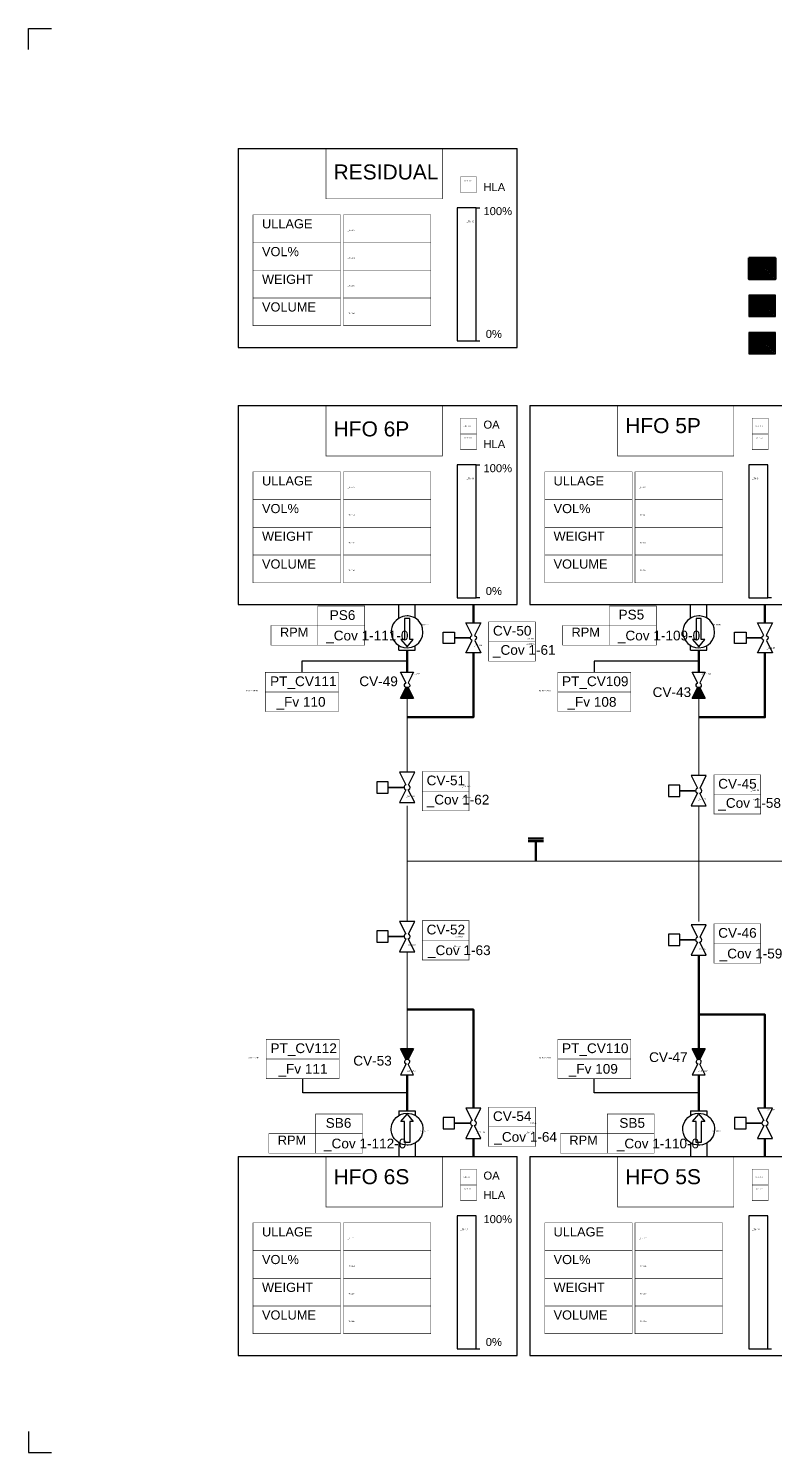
# Model space of a CAD drawing. Header units: millimetres. Extents: x 3560 to 26675, y 33959 to 46412.
# Drawn here: x 3560 to 10090, y 33959 to 46412 of the extents above; entities that cross this region are included whole.
import ezdxf
from ezdxf.enums import TextEntityAlignment as Align

# ---------------------------------------------------------------- set-up
doc = ezdxf.new("R2010")
doc.units = ezdxf.units.MM
for name, color, linetype in [('Ballast', 80, 'Continuous'), ('Bar graph', 200, 'Continuous'), ('Control valve', 11, 'Continuous'), ('Free values', 80, 'Continuous'), ('Graph', 100, 'Continuous'), ('level alarm', 255, 'Continuous'), ('LSHFO lines', 50, 'Continuous'), ('MDO lines', 200, 'Continuous'), ('Object fields', 21, 'Continuous'), ('Objects not controlled', 40, 'Continuous'), ('Pump text', 90, 'Continuous'), ('Pumps', 130, 'Continuous'), ('TEKST', 7, 'Continuous')]:
    doc.layers.add(name, color=color, linetype=linetype)
doc.layers.add('HFO lines', color=13, linetype='Continuous', lineweight=100)
for name, color, linetype, lineweight, plot in [('High Level Alarm', 30, 'Continuous', 25, False), ('Overfill Alarm', 1, 'Continuous', 25, False), ('Pressure transmitters', 30, 'Continuous', 25, False)]:
    doc.layers.add(name, color=color, linetype=linetype, lineweight=lineweight, plot=plot)
doc.styles.add('Arial', font='arial.ttf', dxfattribs={"height": 50})
doc.styles.get("Standard").update_dxf_attribs({"font": 'ARIAL.TTF'})

msp = doc.modelspace()

# ---------------------------------------------------------------- hatches: boundary and pattern name
at = {"layer": 'LSHFO lines'}
h = msp.add_hatch(dxfattribs=at)
h.set_pattern_fill('ANSI31', color=256, scale=3)
h.paths.add_polyline_path([(10089, 44080), (9858, 44080), (9858, 43893), (10089, 43893)])
at = {"layer": 'MDO lines'}
h = msp.add_hatch(dxfattribs=at)
h.set_pattern_fill('ANSI31', color=256, scale=3)
h.paths.add_polyline_path([(10089, 43753), (9858, 43753), (9858, 43566), (10089, 43566)])
at = {"layer": 'Objects not controlled'}
h = msp.add_hatch(dxfattribs=at)
h.set_pattern_fill('ANSI31', color=256, scale=3)
h.paths.add_polyline_path([(10089, 44406), (9858, 44406), (9858, 44219), (10089, 44219)])
h = msp.add_hatch(dxfattribs=at)
h.set_pattern_fill('ANSI31', color=256, scale=36.0525, angle=-270)
h.set_pattern_definition([(135, (3633.9034, 32772.909), (-3.186621, -3.186621), [])])
h.paths.add_polyline_path([(6926, 40557), (6879, 40649), (6859, 40649), (6813, 40557)])
h = msp.add_hatch(dxfattribs=at)
h.set_pattern_fill('ANSI31', color=256, scale=36.0525, angle=-270)
h.set_pattern_definition([(135, (6185.2752, 32772.984), (-3.186621, -3.186621), [])])
h.paths.add_polyline_path([(9475, 40557), (9429, 40649), (9409, 40649), (9362, 40557)])
h = msp.add_hatch(dxfattribs=at)
h.set_pattern_fill('ANSI31', color=256, scale=36.0525, angle=-270)
h.set_pattern_definition([(135, (3635.847, 26129.4732), (-3.1866209, -3.1866209), [])])
h.paths.add_polyline_path([(6813, 37488), (6859, 37395), (6879, 37395), (6926, 37488)])
h = msp.add_hatch(dxfattribs=at)
h.set_pattern_fill('ANSI31', color=256, scale=36.0525, angle=-270)
h.set_pattern_definition([(135, (6185.2752, 26129.4732), (-3.1866209, -3.1866209), [])])
h.paths.add_polyline_path([(9362, 37488), (9409, 37395), (9429, 37395), (9475, 37488)])

# ---------------------------------------------------------------- linework, layer by layer
at = {"layer": 'Bar graph'}
for points in [[(7474, 44843), (7505, 44843)], [(7473, 43682), (7505, 43682)], [(7474, 42595), (7505, 42595)], [(7473, 41435), (7505, 41435)], [(10023, 41435), (10054, 41435)], [(7473, 34867), (7505, 34867)], [(10023, 34867), (10054, 34867)]]:
    msp.add_lwpolyline(points, dxfattribs=at)
at = {"layer": 'Control valve'}
for points in [[(7515, 40951), (7383, 40951), (7437, 41060), (7430, 41066), (7427, 41070), (7424, 41076), (7423, 41084), (7283, 41084), (7283, 41034), (7184, 41034), (7184, 41134), (7283, 41134), (7283, 41084), (7423, 41084), (7427, 41098), (7438, 41104), (7383, 41216), (7515, 41216), (7459, 41104), (7473, 41096), (7476, 41084), (7471, 41069), (7466, 41065), (7461, 41060)], [(10065, 40951), (9932, 40951), (9987, 41060), (9979, 41066), (9976, 41070), (9974, 41076), (9972, 41084), (9833, 41084), (9833, 41034), (9733, 41034), (9733, 41134), (9833, 41134), (9833, 41084), (9972, 41084), (9976, 41098), (9987, 41104), (9932, 41216), (10065, 41216), (10009, 41104), (10022, 41096), (10025, 41084), (10021, 41069), (10015, 41065), (10010, 41060)], [(6936, 39908), (6803, 39908), (6857, 39799), (6850, 39793), (6847, 39789), (6844, 39783), (6843, 39775), (6704, 39775), (6704, 39825), (6604, 39825), (6604, 39725), (6704, 39725), (6704, 39775), (6843, 39775), (6847, 39761), (6858, 39755), (6803, 39643), (6936, 39643), (6879, 39755), (6893, 39763), (6896, 39775), (6891, 39790), (6886, 39794), (6881, 39799)], [(9485, 39879), (9352, 39879), (9407, 39770), (9399, 39764), (9396, 39760), (9394, 39754), (9392, 39746), (9253, 39746), (9253, 39796), (9154, 39796), (9154, 39697), (9253, 39697), (9253, 39746), (9392, 39746), (9396, 39732), (9407, 39727), (9352, 39614), (9485, 39614), (9429, 39726), (9442, 39734), (9445, 39746), (9441, 39761), (9436, 39765), (9431, 39770)], [(6936, 38603), (6803, 38603), (6857, 38494), (6850, 38489), (6847, 38485), (6844, 38479), (6843, 38471), (6704, 38471), (6704, 38520), (6604, 38520), (6604, 38421), (6704, 38421), (6704, 38471), (6843, 38471), (6847, 38456), (6858, 38451), (6803, 38338), (6936, 38338), (6879, 38450), (6893, 38459), (6896, 38471), (6891, 38485), (6886, 38490), (6881, 38494)], [(9485, 38574), (9352, 38574), (9407, 38466), (9399, 38460), (9396, 38456), (9394, 38450), (9392, 38442), (9253, 38442), (9253, 38492), (9154, 38492), (9154, 38392), (9253, 38392), (9253, 38442), (9392, 38442), (9396, 38428), (9407, 38422), (9352, 38309), (9485, 38309), (9429, 38422), (9442, 38430), (9445, 38442), (9441, 38456), (9436, 38461), (9431, 38466)], [(7515, 36971), (7383, 36971), (7437, 36862), (7430, 36857), (7427, 36853), (7424, 36847), (7423, 36839), (7283, 36839), (7283, 36888), (7184, 36888), (7184, 36789), (7283, 36789), (7283, 36839), (7423, 36839), (7427, 36825), (7438, 36819), (7383, 36706), (7515, 36706), (7459, 36819), (7473, 36827), (7476, 36839), (7471, 36853), (7466, 36858), (7461, 36862)], [(10065, 36971), (9932, 36971), (9987, 36862), (9979, 36857), (9976, 36853), (9974, 36847), (9972, 36839), (9833, 36839), (9833, 36888), (9733, 36888), (9733, 36789), (9833, 36789), (9833, 36839), (9972, 36839), (9976, 36825), (9987, 36819), (9932, 36706), (10065, 36706), (10009, 36819), (10022, 36827), (10025, 36839), (10021, 36853), (10015, 36858), (10010, 36862)]]:
    msp.add_lwpolyline(points, close=True, dxfattribs=at)
at = {"layer": 'Defpoints'}
for points in [[(3560, 46228), (3560, 46412), (3760, 46412)], [(3560, 34143), (3560, 33959), (3760, 33959)]]:
    msp.add_lwpolyline(points, dxfattribs=at)
at = {"layer": 'Graph'}
for points in [[(7308, 43682), (7473, 43682), (7473, 44843), (7308, 44843)], [(7308, 41434), (7473, 41434), (7473, 42595), (7308, 42595)], [(9858, 41434), (10023, 41434), (10023, 42595), (9858, 42595)], [(7308, 34867), (7473, 34867), (7473, 36028), (7308, 36028)], [(9858, 34867), (10023, 34867), (10023, 36028), (9858, 36028)]]:
    msp.add_lwpolyline(points, close=True, dxfattribs=at)
at = {"layer": 'HFO lines'}
msp.add_lwpolyline([(9858, 44406), (9858, 44219), (10089, 44219), (10089, 44406), (9858, 44406)], close=True, dxfattribs=at)
for points in [[(7449, 41216), (7449, 41374)], [(9998, 41216), (9998, 41374)], [(6869, 40784), (6869, 40975)], [(9419, 40782), (9419, 40975)], [(6869, 40389), (7449, 40389), (7449, 40951)], [(9419, 40389), (9998, 40389), (9998, 40951)], [(7929, 39328), (8063, 39328)], [(7929, 39306), (8063, 39306)], [(7996, 39131), (7996, 39306)], [(9419, 37488), (9419, 38309)], [(6869, 37833), (7449, 37833), (7449, 36971)], [(9998, 36971), (9998, 37789), (9419, 37789)], [(6869, 37263), (6869, 36947)], [(9419, 37263), (9419, 36947)], [(7449, 36706), (7449, 36549)], [(9998, 36706), (9998, 36549)]]:
    msp.add_lwpolyline(points, dxfattribs=at)
at = {"layer": 'HFO lines', "linetype": 'Continuous', "lineweight": 20}
for points in [[(6869, 40350), (6869, 40557), (6869, 40557)], [(9419, 39879), (9419, 40557), (9419, 40557)], [(6869, 39908), (6869, 40350)], [(6869, 39614), (6869, 38603)], [(9419, 38603), (9419, 39614)], [(14218, 39131), (6869, 39131)], [(6869, 38338), (6869, 37488), (6869, 37488)]]:
    msp.add_lwpolyline(points, dxfattribs=at)
at = {"layer": 'High Level Alarm', "const_width": 3.5}
for points in [[(7477, 45114), (7337, 45114), (7337, 44977), (7477, 44977), (7477, 45114)], [(7477, 42866), (7337, 42866), (7337, 42729), (7477, 42729), (7477, 42866)], [(10026, 42866), (9887, 42866), (9887, 42729), (10026, 42729), (10026, 42866)], [(7477, 36299), (7337, 36299), (7337, 36162), (7477, 36162), (7477, 36299)], [(10026, 36299), (9887, 36299), (9887, 36162), (10026, 36162), (10026, 36299)]]:
    msp.add_lwpolyline(points, close=True, dxfattribs=at)
at = {"layer": 'LSHFO lines'}
msp.add_lwpolyline([(9858, 44080), (9858, 43893), (10089, 43893), (10089, 44080), (9858, 44080)], close=True, dxfattribs=at)
at = {"layer": 'MDO lines'}
msp.add_lwpolyline([(9858, 43753), (9858, 43566), (10089, 43566), (10089, 43753), (9858, 43753)], close=True, dxfattribs=at)
at = {"layer": 'Object fields'}
for points in [[(5392, 45363), (5392, 43622), (7831, 43622), (7831, 45363)], [(5392, 45363), (7831, 45363)], [(5392, 43116), (5392, 41374), (7831, 41374), (7831, 43116)], [(5392, 43116), (7831, 43116)], [(7942, 43116), (7942, 41374), (10381, 41374), (10381, 43116)], [(7942, 43116), (10381, 43116)], [(5392, 36549), (5392, 34807), (7831, 34807), (7831, 36549)], [(5392, 36549), (7831, 36549)], [(7942, 36549), (7942, 34807), (10381, 34807), (10381, 36549)], [(7942, 36549), (10381, 36549)]]:
    msp.add_lwpolyline(points, dxfattribs=at)
at = {"layer": 'Object fields', "const_width": 4.38}
for points in [[(7177, 45363), (6161, 45363), (6161, 44922), (7177, 44922), (7177, 45363)], [(6288, 44782), (5523, 44782), (5523, 44540), (6288, 44540), (6288, 44782)], [(7077, 44782), (6313, 44782), (6313, 44540), (7077, 44540), (7077, 44782)], [(6288, 44540), (5523, 44540), (5523, 44298), (6288, 44298), (6288, 44540)], [(7077, 44540), (6313, 44540), (6313, 44298), (7077, 44298), (7077, 44540)], [(6288, 44298), (5523, 44298), (5523, 44055), (6288, 44055), (6288, 44298)], [(7077, 44298), (6313, 44298), (6313, 44055), (7077, 44055), (7077, 44298)], [(6288, 44055), (5523, 44055), (5523, 43813), (6288, 43813), (6288, 44055)], [(7077, 44055), (6313, 44055), (6313, 43813), (7077, 43813), (7077, 44055)], [(7177, 43116), (6161, 43116), (6161, 42674), (7177, 42674), (7177, 43116)], [(9726, 43116), (8711, 43116), (8711, 42674), (9726, 42674), (9726, 43116)], [(6288, 42535), (5523, 42535), (5523, 42292), (6288, 42292), (6288, 42535)], [(7077, 42535), (6313, 42535), (6313, 42292), (7077, 42292), (7077, 42535)], [(8837, 42535), (8073, 42535), (8073, 42292), (8837, 42292), (8837, 42535)], [(9627, 42535), (8862, 42535), (8862, 42292), (9627, 42292), (9627, 42535)], [(6288, 42292), (5523, 42292), (5523, 42050), (6288, 42050), (6288, 42292)], [(7077, 42292), (6313, 42292), (6313, 42050), (7077, 42050), (7077, 42292)], [(8837, 42292), (8073, 42292), (8073, 42050), (8837, 42050), (8837, 42292)], [(9627, 42292), (8862, 42292), (8862, 42050), (9627, 42050), (9627, 42292)], [(6288, 42050), (5523, 42050), (5523, 41808), (6288, 41808), (6288, 42050)], [(7077, 42050), (6313, 42050), (6313, 41808), (7077, 41808), (7077, 42050)], [(8837, 42050), (8073, 42050), (8073, 41808), (8837, 41808), (8837, 42050)], [(9627, 42050), (8862, 42050), (8862, 41808), (9627, 41808), (9627, 42050)], [(6288, 41808), (5523, 41808), (5523, 41565), (6288, 41565), (6288, 41808)], [(7077, 41808), (6313, 41808), (6313, 41565), (7077, 41565), (7077, 41808)], [(8837, 41808), (8073, 41808), (8073, 41565), (8837, 41565), (8837, 41808)], [(9627, 41808), (8862, 41808), (8862, 41565), (9627, 41565), (9627, 41808)], [(6499, 41362), (6089, 41362), (6089, 41191), (6499, 41191), (6499, 41362)], [(9048, 41362), (8639, 41362), (8639, 41191), (9048, 41191), (9048, 41362)], [(7991, 41224), (7582, 41224), (7582, 41052), (7991, 41052), (7991, 41224)], [(6089, 41191), (5680, 41191), (5680, 41019), (6089, 41019), (6089, 41191)], [(6499, 41191), (6089, 41191), (6089, 41019), (6499, 41019), (6499, 41191)], [(8639, 41191), (8230, 41191), (8230, 41019), (8639, 41019), (8639, 41191)], [(9048, 41191), (8639, 41191), (8639, 41019), (9048, 41019), (9048, 41191)], [(7991, 41052), (7582, 41052), (7582, 40880), (7991, 40880), (7991, 41052)], [(6270, 40782), (5630, 40782), (5630, 40610), (6270, 40610), (6270, 40782)], [(8826, 40782), (8187, 40782), (8187, 40610), (8826, 40610), (8826, 40782)], [(6270, 40610), (5630, 40610), (5630, 40439), (6270, 40439), (6270, 40610)], [(8826, 40610), (8187, 40610), (8187, 40439), (8826, 40439), (8826, 40610)], [(7411, 39915), (7002, 39915), (7002, 39743), (7411, 39743), (7411, 39915)], [(9961, 39886), (9552, 39886), (9552, 39714), (9961, 39714), (9961, 39886)], [(7411, 39743), (7002, 39743), (7002, 39571), (7411, 39571), (7411, 39743)], [(9961, 39714), (9552, 39714), (9552, 39543), (9961, 39543), (9961, 39714)], [(7411, 38610), (7002, 38610), (7002, 38439), (7411, 38439), (7411, 38610)], [(9961, 38582), (9552, 38582), (9552, 38410), (9961, 38410), (9961, 38582)], [(7411, 38439), (7002, 38439), (7002, 38267), (7411, 38267), (7411, 38439)], [(9961, 38410), (9552, 38410), (9552, 38238), (9961, 38238), (9961, 38410)], [(6276, 37573), (5637, 37573), (5637, 37401), (6276, 37401), (6276, 37573)], [(8826, 37573), (8187, 37573), (8187, 37401), (8826, 37401), (8826, 37573)], [(6276, 37401), (5637, 37401), (5637, 37229), (6276, 37229), (6276, 37401)], [(8826, 37401), (8187, 37401), (8187, 37229), (8826, 37229), (8826, 37401)], [(6480, 36920), (6070, 36920), (6070, 36748), (6480, 36748), (6480, 36920)], [(7991, 36979), (7582, 36979), (7582, 36807), (7991, 36807), (7991, 36979)], [(9029, 36920), (8620, 36920), (8620, 36748), (9029, 36748), (9029, 36920)], [(6070, 36748), (5661, 36748), (5661, 36577), (6070, 36577), (6070, 36748)], [(6480, 36748), (6070, 36748), (6070, 36577), (6480, 36577), (6480, 36748)], [(7991, 36807), (7582, 36807), (7582, 36635), (7991, 36635), (7991, 36807)], [(8620, 36748), (8211, 36748), (8211, 36577), (8620, 36577), (8620, 36748)], [(9029, 36748), (8620, 36748), (8620, 36577), (9029, 36577), (9029, 36748)], [(7177, 36549), (6161, 36549), (6161, 36107), (7177, 36107), (7177, 36549)], [(9726, 36549), (8711, 36549), (8711, 36107), (9726, 36107), (9726, 36549)], [(6288, 35968), (5523, 35968), (5523, 35725), (6288, 35725), (6288, 35968)], [(7077, 35968), (6313, 35968), (6313, 35725), (7077, 35725), (7077, 35968)], [(8837, 35968), (8073, 35968), (8073, 35725), (8837, 35725), (8837, 35968)], [(9627, 35968), (8862, 35968), (8862, 35725), (9627, 35725), (9627, 35968)], [(6288, 35725), (5523, 35725), (5523, 35483), (6288, 35483), (6288, 35725)], [(7077, 35725), (6313, 35725), (6313, 35483), (7077, 35483), (7077, 35725)], [(8837, 35725), (8073, 35725), (8073, 35483), (8837, 35483), (8837, 35725)], [(9627, 35725), (8862, 35725), (8862, 35483), (9627, 35483), (9627, 35725)], [(6288, 35483), (5523, 35483), (5523, 35241), (6288, 35241), (6288, 35483)], [(7077, 35483), (6313, 35483), (6313, 35241), (7077, 35241), (7077, 35483)], [(8837, 35483), (8073, 35483), (8073, 35241), (8837, 35241), (8837, 35483)], [(9627, 35483), (8862, 35483), (8862, 35241), (9627, 35241), (9627, 35483)], [(6288, 35241), (5523, 35241), (5523, 34998), (6288, 34998), (6288, 35241)], [(7077, 35241), (6313, 35241), (6313, 34998), (7077, 34998), (7077, 35241)], [(8837, 35241), (8073, 35241), (8073, 34998), (8837, 34998), (8837, 35241)], [(9627, 35241), (8862, 35241), (8862, 34998), (9627, 34998), (9627, 35241)]]:
    msp.add_lwpolyline(points, dxfattribs=at)
at = {"layer": 'Objects not controlled'}
for points in [[(6926, 40557), (6813, 40557), (6859, 40649), (6853, 40655), (6847, 40665), (6847, 40675), (6852, 40684), (6860, 40688), (6813, 40782), (6926, 40782), (6879, 40690), (6882, 40687), (6888, 40681), (6892, 40670), (6892, 40660), (6884, 40653), (6879, 40649), (6885, 40638), (6894, 40621), (6902, 40603), (6926, 40557)], [(9475, 40557), (9362, 40557), (9409, 40649), (9402, 40655), (9397, 40665), (9397, 40675), (9401, 40684), (9410, 40688), (9362, 40782), (9475, 40782), (9429, 40690), (9432, 40687), (9437, 40681), (9441, 40670), (9441, 40660), (9433, 40653), (9429, 40649), (9434, 40638), (9443, 40621), (9452, 40603), (9475, 40557)], [(6879, 40649), (6859, 40649), (6813, 40557), (6926, 40557), (6879, 40649)], [(9429, 40649), (9409, 40649), (9362, 40557), (9475, 40557), (9429, 40649)], [(6926, 37488), (6813, 37488), (6859, 37395), (6853, 37389), (6847, 37380), (6847, 37370), (6852, 37361), (6860, 37357), (6813, 37263), (6926, 37263), (6879, 37355), (6882, 37357), (6888, 37364), (6892, 37375), (6892, 37384), (6884, 37391), (6879, 37395), (6885, 37407), (6894, 37424), (6902, 37441), (6926, 37488)], [(6879, 37395), (6859, 37395), (6813, 37488), (6926, 37488), (6879, 37395)], [(9475, 37488), (9362, 37488), (9409, 37395), (9402, 37389), (9397, 37380), (9397, 37370), (9401, 37361), (9410, 37357), (9362, 37263), (9475, 37263), (9429, 37355), (9432, 37357), (9437, 37364), (9441, 37375), (9441, 37384), (9433, 37391), (9429, 37395), (9434, 37407), (9443, 37424), (9452, 37441), (9475, 37488)], [(9429, 37395), (9409, 37395), (9362, 37488), (9475, 37488), (9429, 37395)]]:
    msp.add_lwpolyline(points, close=True, dxfattribs=at)
at = {"layer": 'Overfill Alarm', "const_width": 3.5}
for points in [[(7477, 43004), (7337, 43004), (7337, 42867), (7477, 42867), (7477, 43004)], [(10026, 43004), (9887, 43004), (9887, 42867), (10026, 42867), (10026, 43004)], [(7477, 36437), (7337, 36437), (7337, 36300), (7477, 36300), (7477, 36437)], [(10026, 36437), (9887, 36437), (9887, 36300), (10026, 36300), (10026, 36437)]]:
    msp.add_lwpolyline(points, close=True, dxfattribs=at)
at = {"layer": 'Pressure transmitters'}
for points in [[(6869, 40880), (5950, 40880), (5950, 40782)], [(9419, 40880), (8506, 40880), (8506, 40782)], [(6869, 37105), (5957, 37105), (5957, 37229)], [(9419, 37105), (8506, 37105), (8506, 37229)]]:
    msp.add_lwpolyline(points, dxfattribs=at)
at = {"layer": 'Pumps'}
for points in [[(6598, 41374), (6741, 41374)], [(6798, 41255), (6798, 41374)], [(6798, 41374), (6941, 41374)], [(6941, 41256), (6941, 41374)], [(9147, 41374), (9290, 41374)], [(9347, 41255), (9347, 41374)], [(9347, 41374), (9490, 41374)], [(9490, 41256), (9490, 41374)], [(6847, 41253), (6847, 41068), (6815, 41068), (6869, 41005), (6924, 41068), (6892, 41068), (6892, 41253), (6847, 41253)], [(9396, 41253), (9396, 41068), (9364, 41068), (9419, 41005), (9473, 41068), (9441, 41068), (9441, 41253), (9396, 41253)], [(6798, 40975), (6798, 41017)], [(6798, 40975), (6941, 40975)], [(6941, 40975), (6941, 41017)], [(9347, 40975), (9347, 41017)], [(9347, 40975), (9490, 40975)], [(9490, 40975), (9490, 41017)], [(6798, 36947), (6798, 36906)], [(6798, 36947), (6941, 36947)], [(6847, 36670), (6847, 36855), (6815, 36855), (6869, 36918), (6924, 36855), (6892, 36855), (6892, 36670), (6847, 36670)], [(6941, 36947), (6941, 36906)], [(9347, 36947), (9347, 36906)], [(9347, 36947), (9490, 36947)], [(9396, 36670), (9396, 36855), (9364, 36855), (9419, 36918), (9473, 36855), (9441, 36855), (9441, 36670), (9396, 36670)], [(9490, 36947), (9490, 36906)], [(6798, 36668), (6798, 36549)], [(6941, 36667), (6941, 36549)], [(9347, 36668), (9347, 36549)], [(9490, 36667), (9490, 36549)], [(6598, 36549), (6741, 36549)], [(9147, 36549), (9290, 36549)]]:
    msp.add_lwpolyline(points, dxfattribs=at)
for points in [[(6869, 41275), (6850, 41274), (6831, 41270), (6811, 41262), (6791, 41251), (6773, 41236), (6758, 41220), (6749, 41206), (6742, 41192), (6736, 41175), (6733, 41163), (6730, 41146), (6730, 41136), (6732, 41113), (6736, 41095), (6747, 41069), (6759, 41051), (6774, 41035), (6794, 41019), (6812, 41009), (6841, 41000), (6869, 40997), (6908, 41002), (6932, 41012), (6951, 41023), (6971, 41041), (6985, 41058), (6996, 41079), (7004, 41099), (7008, 41127), (7005, 41167), (6995, 41197), (6966, 41237), (6942, 41255), (6924, 41264), (6902, 41271), (6880, 41275), (6869, 41275)], [(9419, 41275), (9400, 41274), (9380, 41270), (9360, 41262), (9340, 41251), (9322, 41236), (9308, 41220), (9298, 41206), (9291, 41192), (9285, 41175), (9282, 41163), (9280, 41146), (9279, 41136), (9281, 41113), (9286, 41095), (9297, 41069), (9308, 41051), (9323, 41035), (9344, 41019), (9362, 41009), (9391, 41000), (9419, 40997), (9458, 41002), (9482, 41012), (9500, 41023), (9521, 41041), (9534, 41058), (9546, 41079), (9553, 41099), (9558, 41127), (9554, 41167), (9544, 41197), (9515, 41237), (9492, 41255), (9474, 41264), (9452, 41271), (9429, 41275), (9419, 41275)], [(6869, 36647), (6850, 36649), (6831, 36653), (6811, 36660), (6791, 36672), (6773, 36687), (6758, 36703), (6749, 36717), (6742, 36731), (6736, 36748), (6733, 36760), (6730, 36777), (6730, 36787), (6732, 36810), (6736, 36828), (6747, 36854), (6759, 36871), (6774, 36888), (6794, 36904), (6812, 36914), (6841, 36923), (6869, 36926), (6908, 36920), (6932, 36911), (6951, 36900), (6971, 36882), (6985, 36864), (6996, 36844), (7004, 36824), (7008, 36796), (7005, 36756), (6995, 36726), (6966, 36686), (6942, 36668), (6924, 36659), (6902, 36651), (6880, 36648), (6869, 36647)], [(9419, 36647), (9400, 36649), (9380, 36653), (9360, 36660), (9340, 36672), (9322, 36687), (9308, 36703), (9298, 36717), (9291, 36731), (9285, 36748), (9282, 36760), (9280, 36777), (9279, 36787), (9281, 36810), (9286, 36828), (9297, 36854), (9308, 36871), (9323, 36888), (9344, 36904), (9362, 36914), (9391, 36923), (9419, 36926), (9458, 36920), (9482, 36911), (9500, 36900), (9521, 36882), (9534, 36864), (9546, 36844), (9553, 36824), (9558, 36796), (9554, 36756), (9544, 36726), (9515, 36686), (9492, 36668), (9474, 36659), (9452, 36651), (9429, 36648), (9419, 36647)]]:
    msp.add_lwpolyline(points, close=True, dxfattribs=at)

# ---------------------------------------------------------------- texts
at = {"layer": 'Ballast', "linetype": 'Continuous', "style": 'Arial'}
for s, height, p in [('_Col 1-111', 12, (6978, 41192)), ('_Col 1-109', 12, (9527, 41192)), ('_Col 1-61', 12, (7455, 41011)), ('_Cov 1-61', 85, (7620, 40935)), ('_Col 1-61', 12, (7910, 41070)), ('_Col 1-61', 12, (7913, 41025)), ('_Col 1-57', 12, (10014, 40987)), ('_Col 1-249', 12, (6895, 40765)), ('_Col 1-243', 12, (9444, 40763)), ('_Fv 110', 85, (5728, 40481)), ('_Fv 108', 85, (8271, 40481)), ('_Col 1-62', 12, (7350, 39778)), ('_Col 1-58', 12, (9874, 39743)), ('_Col 1-62', 12, (6862, 39693)), ('_Cov 1-62', 85, (7041, 39626)), ('_Col 1-62', 12, (7351, 39684)), ('_Col 1-58', 12, (9412, 39664)), ('_Cov 1-58', 85, (9590, 39597)), ('_Col 1-58', 12, (9884, 39662)), ('_Col 1-63', 12, (6870, 38391)), ('_Cov 1-63', 85, (7052, 38309)), ('_Col 1-63', 12, (7270, 38381)), ('_Col 1-63', 12, (7283, 38464)), ('_Col 1-59', 12, (9412, 38360)), ('_Cov 1-59', 85, (9602, 38280)), ('_Fv 111', 85, (5745, 37272)), ('_Col 1-253', 12, (6861, 37290)), ('_Fv 109', 85, (8283, 37272)), ('_Col 1-247', 12, (9413, 37291)), ('_Col 1-60', 12, (10010, 36951)), ('_Col 1-112', 12, (6978, 36765)), ('_Col 1-64', 12, (7478, 36755)), ('_Cov 1-64', 85, (7632, 36677)), ('_Col 1-64', 12, (7908, 36752)), ('_Col 1-64', 12, (7933, 36835)), ('_Col 1-110', 12, (9527, 36765))]:
    msp.add_text(s, height=height, dxfattribs=at).set_placement(p)
at = {"layer": 'Ballast', "linetype": 'Continuous', "char_height": 85, "width": 304.77, "attachment_point": 1, "style": 'Arial'}
for s, insert in [('PS6', (6193, 41325)), ('PS5', (8718, 41329)), ('CV-50', (7620, 41188)), ('PT_CV111', (5672, 40746)), ('CV-49', (6452, 40746)), ('PT_CV109', (8224, 40746)), ('CV-43', (9016, 40651)), ('CV-51', (7040, 39879)), ('CV-45', (9589, 39850)), ('CV-52', (7040, 38575)), ('CV-46', (9589, 38546)), ('PT_CV112', (5675, 37537)), ('PT_CV110', (8224, 37537)), ('CV-53', (6399, 37428)), ('CV-47', (8985, 37459)), ('SB6', (6158, 36884)), ('CV-54', (7620, 36943)), ('SB5', (8725, 36884))]:
    msp.add_mtext(s, dxfattribs=dict(at, insert=insert))
at = {"layer": 'Bar graph', "linetype": 'Continuous', "style": 'Arial'}
for s, p in [('_Tb 13', (7391, 44724, 0)), ('_Tb 11', (7391, 42476, 0)), ('_Tb 9', (9886, 42476, 0)), ('_Tb 12', (7336, 35909, 0)), ('_Tb 10', (9886, 35909, 0))]:
    msp.add_text(s, height=15, dxfattribs=at).set_placement(p, align=Align.MIDDLE_LEFT)
at = {"layer": 'Free values', "linetype": 'Continuous', "style": 'Arial'}
for s, p in [('_Tv 13-2', (6350, 44642, 0)), ('_Tv 13-1', (6350, 44400, 0)), ('_Tv 13-3', (6350, 44158, 0)), ('_Tv 13-0', (6350, 43915, 0)), ('_Tv 11-2', (6350, 42395, 0)), ('_Tv 9-2', (8900, 42395, 0)), ('_Tv 11-1', (6350, 42152, 0)), ('_Tv 9-1', (8900, 42152, 0)), ('_Tv 11-3', (6350, 41910, 0)), ('_Tv 9-3', (8900, 41910, 0)), ('_Tv 11-0', (6350, 41668, 0)), ('_Tv 9-0', (8900, 41668, 0)), ('_Tv 12-2', (6350, 35828, 0)), ('_Tv 10-2', (8900, 35828, 0)), ('_Tv 12-1', (6350, 35585, 0)), ('_Tv 10-1', (8900, 35585, 0)), ('_Tv 12-3', (6350, 35343, 0)), ('_Tv 10-3', (8900, 35343, 0)), ('_Tv 12-0', (6350, 35101, 0)), ('_Tv 10-0', (8900, 35101, 0))]:
    msp.add_text(s, height=11, dxfattribs=at).set_placement(p)
at = {"layer": 'level alarm', "linetype": 'Continuous', "style": 'Arial'}
for s, height, p in [('_Col 1- 512', 9.6, (7362, 45080)), ('_Col 1- 410', 9.6, (7357, 42935)), ('_Col 1- 510', 9.6, (7362, 42833)), ('_Col 1- 408', 9.6, (9906, 42935)), ('_Col 1- 508', 9.6, (9911, 42833)), ('_Ta 110-10-10', 12, (5454, 40621)), ('_Ta 108-10-10', 12, (8012, 40621)), ('_Ta 111-10-10', 12, (5462, 37412)), ('_Ta 109-10-10', 12, (8012, 37412)), ('_Col 1- 411', 9.6, (7357, 36368)), ('_Col 1- 409', 9.6, (9906, 36368)), ('_Col 1- 511', 9.6, (7362, 36265)), ('_Col 1- 509', 9.6, (9911, 36265))]:
    msp.add_text(s, height=height, dxfattribs=at).set_placement(p, align=Align.MIDDLE_LEFT)
at = {"layer": 'Pump text', "linetype": 'Continuous', "style": 'Arial'}
for s, p in [('_Cov 1-111-0', (6162, 41061)), ('_Cov 1-109-0', (8712, 41061)), ('_Cov 1-112-0', (6143, 36619)), ('_Cov 1-110-0', (8703, 36619))]:
    msp.add_text(s, height=85, dxfattribs=at).set_placement(p)
at = {"layer": 'TEKST', "attachment_point": 1}
for s, width, insert, char_height in [('RESIDUAL', 1005.08, (6227, 45223), 131.2), ('HLA', 150, (7537, 45060), 70), ('100%', 150, (7537, 44850), 70), ('ULLAGE', 1005.08, (5601, 44744), 80), ('VOL%', 1005.08, (5601, 44501), 80), ('WEIGHT', 1005.08, (5601, 44259), 80), ('VOLUME', 1005.08, (5601, 44017), 80), ('0%', 150, (7557, 43776), 70), ('HFO 6P', 1005.08, (6227, 42976), 131.2), ('OA', 150, (7537, 42983), 70), ('HFO 5P', 1005.08, (8776, 43005), 131.2), ('HLA', 150, (7537, 42813), 70), ('100%', 150, (7537, 42602), 70), ('ULLAGE', 1005.08, (5601, 42496), 80), ('ULLAGE', 1005.08, (8150, 42496), 80), ('VOL%', 1005.08, (5601, 42254), 80), ('VOL%', 1005.08, (8150, 42254), 80), ('WEIGHT', 1005.08, (5601, 42012), 80), ('WEIGHT', 1005.08, (8150, 42012), 80), ('VOLUME', 1005.08, (5601, 41769), 80), ('VOLUME', 1005.08, (8150, 41769), 80), ('0%', 150, (7557, 41528), 70), ('RPM', 1005.08, (5758, 41173), 80), ('RPM', 1005.08, (8307, 41173), 80), ('RPM', 1005.08, (5739, 36731), 80), ('RPM', 1005.08, (8288, 36731), 80), ('HFO 6S', 1005.08, (6227, 36437), 131.2), ('OA', 150, (7537, 36416), 70), ('HFO 5S', 1005.08, (8776, 36437), 131.2), ('HLA', 150, (7537, 36246), 70), ('100%', 150, (7537, 36035), 70), ('ULLAGE', 1005.08, (5601, 35929), 80), ('ULLAGE', 1005.08, (8150, 35929), 80), ('VOL%', 1005.08, (5601, 35687), 80), ('VOL%', 1005.08, (8150, 35687), 80), ('WEIGHT', 1005.08, (5601, 35444), 80), ('WEIGHT', 1005.08, (8150, 35444), 80), ('VOLUME', 1005.08, (5601, 35202), 80), ('VOLUME', 1005.08, (8150, 35202), 80), ('0%', 150, (7557, 34961), 70)]:
    msp.add_mtext_dynamic_manual_height_columns(s, width=width, gutter_width=12.5, heights=[0], dxfattribs=dict(at, insert=insert, char_height=char_height))

doc.saveas('drawing.dxf')
